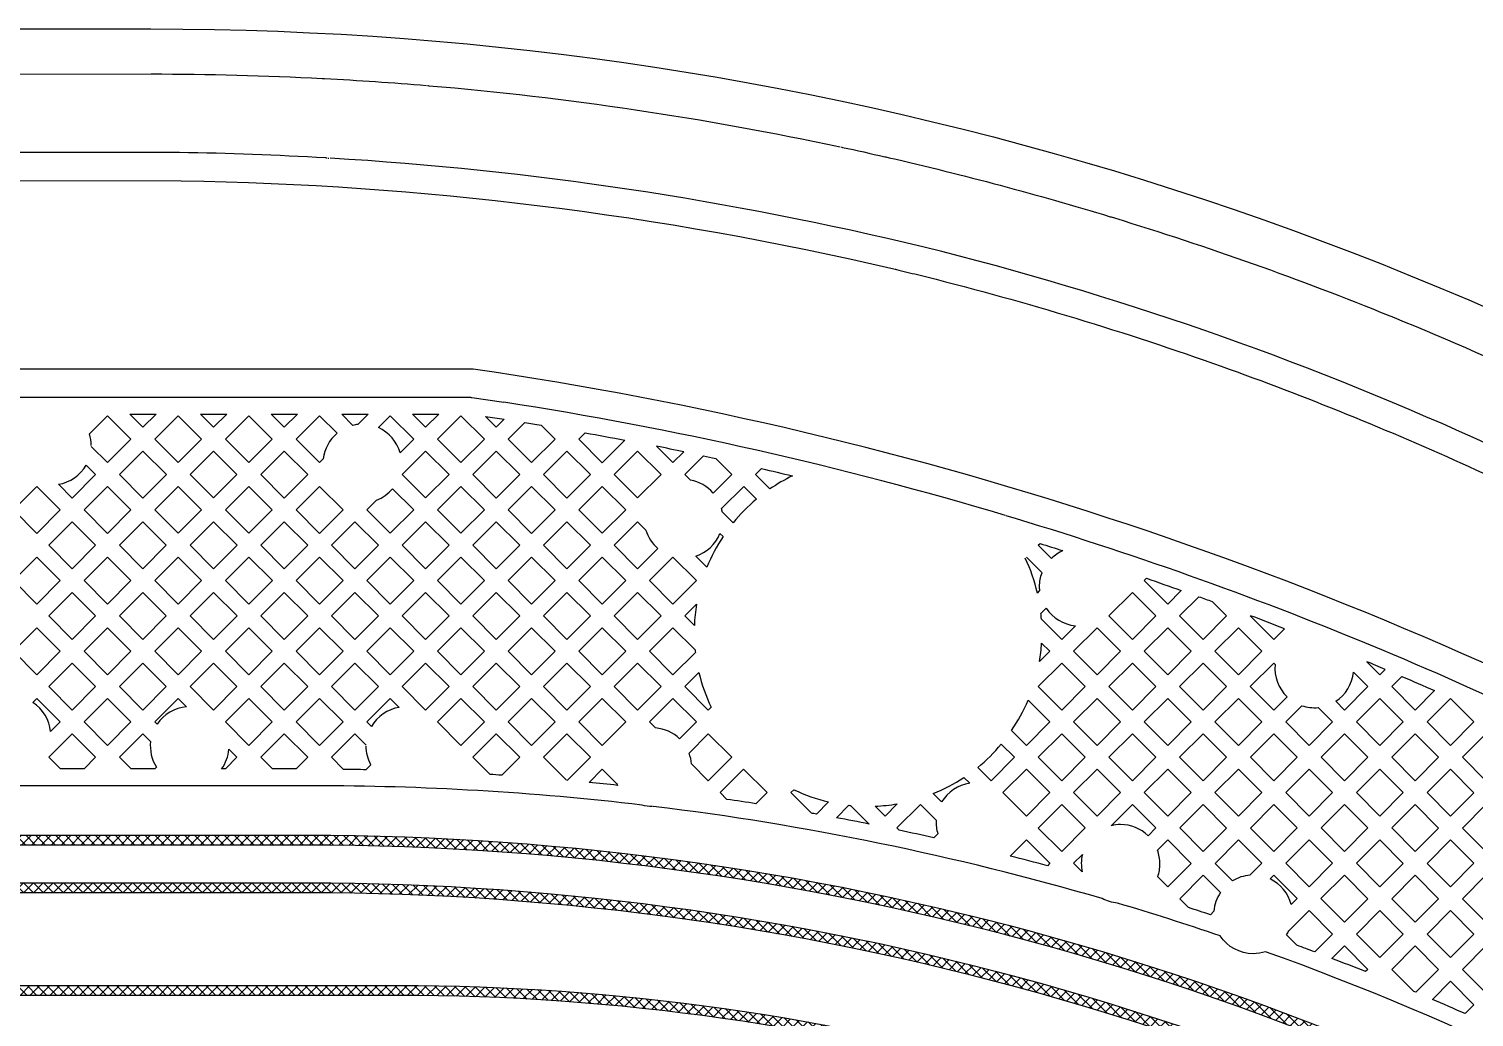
# Model space of a CAD drawing. Header units: millimetres. Extents: x 3193 to 3447, y -44 to 135.
# Drawn here: x 3305.18 to 3311.72, y 64.18 to 68.65 of the extents above; entities that cross this region are included whole.
import ezdxf

# ---------------------------------------------------------------- set-up
doc = ezdxf.new("R2010")
doc.units = ezdxf.units.MM
doc.header["$LTSCALE"] = 23.1
for name, color, linetype in [('gbr-dxf_layer0', 7, 'CONTINUOUS'), ('gbr-outline-dxf_layer1', 2, 'CONTINUOUS'), ('備註', 1, 'CONTINUOUS')]:
    doc.layers.add(name, color=color, linetype=linetype)
pattern_1 = [(135, (7962.365513476028, 498.2654708434671), (0.02245064030267288, 0.02245064030267288), []), (45.00000000000001, (7962.365513476028, 498.2654708434671), (0.02245064030267288, -0.02245064030267288), [])]

msp = doc.modelspace()

# ---------------------------------------------------------------- hatches: boundary and pattern name
at = {"layer": '備註', "linetype": 'Continuous'}
h = msp.add_hatch(dxfattribs=at)
h.set_pattern_fill('ANSI37', color=1, scale=0.01, angle=180, style=0)
h.set_pattern_definition(pattern_1)
edge = h.paths.add_edge_path()
edge.add_ellipse((3359.583052670294, 59.40776795942737), major_axis=(0.01252426819055923, 0), ratio=1, start_angle=62.23431466019579, end_angle=74.47364938760656)
edge.add_line((3359.586405185518, 59.4198351850978), (3359.503880185518, 59.44290018509788))
edge.add_ellipse((3359.500388089265, 59.43062248810396), major_axis=(0.01276466136323169, 0), ratio=1, start_angle=74.12286977857029, end_angle=154.8854511866665)
edge.add_line((3359.488830185518, 59.43604018509781), (3359.466023185518, 59.44356818509779))
edge.add_ellipse((3359.444719451657, 59.17092771075131), major_axis=(0.2734715292828165, 0), ratio=1, start_angle=85.53206876416063, end_angle=124.9321066714137)
edge.add_line((3359.288128185518, 59.39512818509787), (3359.189083185518, 59.32630518509781))
edge.add_ellipse((3358.241988904871, 60.62698218428132), major_axis=(1.608958741745759, 0), ratio=1, start_angle=259.9973253950895, end_angle=306.0604171005775)
edge.add_line((3357.962522185519, 59.04248018509783), (3344.043073185519, 61.49586218509786))
edge.add_ellipse((3341.890511230653, 49.28828552897257), major_axis=(12.39590459727366, 0), ratio=1, start_angle=79.99983239179853, end_angle=89.02223314645957)
edge.add_line((3342.102040185518, 61.68238518509783), (3342.091750185518, 61.68263718509782))
edge.add_ellipse((3341.915730933346, 46.13088683702422), major_axis=(15.55274643482438, 0), ratio=1, start_angle=89.35153732403013, end_angle=106.8624955880837)
edge.add_line((3337.404255185518, 61.01492218509783), (3335.120893185518, 60.32340718509785))
edge.add_ellipse((3336.059395687906, 57.42744181850658), major_axis=(3.044240849782393, 0), ratio=1, start_angle=107.9560793490311, end_angle=112.9058941111479)
edge.add_ellipse((3334.880371910729, 60.21042250927225), major_axis=(0.02200018640532932, 0), ratio=1, start_angle=105.4255050779633, end_angle=113.3415489921781)
edge.add_ellipse((3330.948336555616, 69.81374493107269), major_axis=(10.35512774600846, 0), ratio=1, start_angle=269.9998540920655, end_angle=292.2641321823256)
edge.add_line((3330.948310185518, 59.45861718509788), (3322.923713185518, 59.45861718509788))
edge.add_line((3322.923713185518, 59.45861718509788), (3321.698735185518, 59.60552318509782))
edge.add_ellipse((3323.980640837282, 78.63258310249434), major_axis=(19.16340529508658, 0), ratio=1, start_angle=237.7232717037186, end_angle=263.1612090197558)
edge.add_line((3313.747210185518, 62.43033018509784), (3313.038135185519, 62.87814318509784))
edge.add_ellipse((3306.43877474056, 52.4315776982901), major_axis=(12.35646748681221, 0), ratio=1, start_angle=57.71835891717838, end_angle=89.99995156770952)
edge.add_line((3306.438785185518, 64.78804518509783), (3284.383757185518, 64.78804518509783))
edge.add_ellipse((3284.383646461034, 65.52848798575356), major_axis=(0.7404428089344982, 0), ratio=1, start_angle=262.4938267302385, end_angle=270.0085679077276)
edge.add_ellipse((3284.281208400627, 64.77325936225698), major_axis=(0.02188917907489349, 0), ratio=1, start_angle=74.87409326211606, end_angle=82.18393003354159)
edge.add_ellipse((3284.499677236765, 66.34868020573715), major_axis=(1.568607452013243, 0), ratio=1, start_angle=239.5635427173167, end_angle=262.1038531305894)
edge.add_ellipse((3283.955534866911, 65.41980758161874), major_axis=(0.4920903544579044, 0), ratio=1, start_angle=224.8112738173064, end_angle=239.4010401363109)
edge.add_line((3283.606430185519, 65.07299518509787), (3283.325220185518, 65.35420518509785))
edge.add_ellipse((3283.11884658219, 65.14836618443924), major_axis=(0.2914785726996615, 0), ratio=1, start_angle=44.92569256920794, end_angle=68.28871349969538)
edge.add_ellipse((3283.144123992476, 65.21164874369988), major_axis=(0.2233344415716332, 0), ratio=1, start_angle=68.30772893291217, end_angle=90.00225939866054)
edge.add_line((3283.144115185518, 65.4349831850978), (3283.057038185518, 65.4349831850978))
edge.add_ellipse((3283.04605725367, 65.42852732203848), major_axis=(0.01273809373797429, 0), ratio=1, start_angle=30.45194212593424, end_angle=93.94816493345985)
edge.add_line((3283.045180185518, 65.44123518509782), (3282.978075185518, 65.43662018509782))
edge.add_line((3282.978075185518, 65.43662018509782), (3282.978075185518, 65.43890018509786))
edge.add_line((3282.978075185518, 65.43890018509786), (3282.444675185518, 65.43890018509786))
edge.add_line((3282.444675185518, 65.43890018509786), (3282.444675185518, 65.26110018509782))
edge.add_line((3282.444675185518, 65.26110018509782), (3282.978075185518, 65.26110018509782))
edge.add_line((3282.978075185518, 65.26110018509782), (3282.978075185518, 65.26656718509788))
edge.add_ellipse((3282.975130164098, 65.27894235122064), major_axis=(0.01272076600398494, 0), ratio=1, start_angle=283.3861588286522, end_angle=325.9358450458)
edge.add_line((3282.985668185518, 65.27181718509782), (3283.028035185518, 65.33267518509787))
edge.add_ellipse((3283.017772682542, 65.34031730001921), major_axis=(0.01279534633371312, 0), ratio=1, start_angle=323.3262771394688, end_angle=349.9625931420886)
edge.add_line((3283.030372185518, 65.33808718509785), (3283.047050185518, 65.38998218509785))
edge.add_line((3283.047050185518, 65.38998218509785), (3283.144115185518, 65.38998218509785))
edge.add_ellipse((3283.144127592374, 65.21164148955332), major_axis=(0.1783406959760962, 0), ratio=1, start_angle=68.24926606257229, end_angle=90.00398596916925)
edge.add_ellipse((3283.118841613806, 65.14836409627885), major_axis=(0.2464832540224461, 0), ratio=1, start_angle=44.92480392022333, end_angle=68.24064743318829)
edge.add_line((3283.293360185518, 65.32242518509783), (3283.574505185518, 65.04128018509785))
edge.add_ellipse((3283.955547449392, 65.41981841550405), major_axis=(0.537107436866128, 0), ratio=1, start_angle=224.8111193865649, end_angle=239.4319281955726)
edge.add_ellipse((3284.50012371786, 66.3485549299087), major_axis=(1.613727573838814, 0), ratio=1, start_angle=239.5535593819423, end_angle=262.1161129758722)
edge.add_ellipse((3284.383667940553, 65.52854427622738), major_axis=(0.7854990969039252, 0), ratio=1, start_angle=262.3260020331372, end_angle=270.0069473466934)
edge.add_line((3284.383763185519, 64.74304518509781), (3306.438785185518, 64.74304518509781))
edge.add_ellipse((3306.438771476151, 52.43157931037332), major_axis=(12.31146587473212, 0), ratio=1, start_angle=57.71834354806271, end_angle=89.99993619858863)
edge.add_line((3313.014100185518, 62.84009718509783), (3313.723180185518, 62.39228518509783))
edge.add_ellipse((3323.980646270211, 78.63257891545216), major_axis=(19.20840313318145, 0), ratio=1, start_angle=237.7232498901434, end_angle=263.1611872062008)
edge.add_line((3321.693375185518, 59.56084218509785), (3322.922458185518, 59.41361718509786))
edge.add_line((3322.922458185518, 59.41361718509786), (3330.948310185518, 59.41361718509786))
edge.add_ellipse((3330.948739956913, 69.81378986734349), major_axis=(10.40017269112545, 0), ratio=1, start_angle=269.997632338638, end_angle=292.2775751891053)
edge.add_ellipse((3336.059346220487, 57.4274848949786), major_axis=(2.99918380735767, 0), ratio=1, start_angle=107.9504780254341, end_angle=112.9188479303681)
edge.add_ellipse((3336.160050856787, 57.11500667460287), major_axis=(3.327488292974247, 0), ratio=1, start_angle=105.4516366402203, end_angle=107.9418423971558)
edge.add_line((3335.273525185518, 60.32222518509788), (3337.417310185519, 60.97185718509787))
edge.add_ellipse((3341.915301982526, 46.130857066123), major_axis=(15.50765020038047, 0), ratio=1, start_angle=89.34702091478596, end_angle=106.8609411970305)
edge.add_ellipse((3342.094237078856, 61.65892392385088), major_axis=(0.02153679939091865, 0), ratio=1, start_angle=264.1265545595571, end_angle=270.1359625785639)
edge.add_line((3342.094288185518, 61.63738718509786), (3342.101417185518, 61.63738718509786))
edge.add_ellipse((3341.89053059501, 49.28827023226627), major_axis=(12.35091748287424, 0), ratio=1, start_angle=79.99993745754108, end_angle=89.02165172779574)
edge.add_line((3344.035258185518, 61.45154718509782), (3357.954718185518, 58.99816018509786))
edge.add_ellipse((3358.241902210016, 60.62695130088572), major_axis=(1.653915101447564, 0), ratio=1, start_angle=260.0005388709043, end_angle=305.9201403605867)
edge.add_ellipse((3359.202191484048, 59.30718751860583), major_axis=(0.02203135084924462, 0), ratio=1, start_angle=296.9698749448992, end_angle=305.5256584150097)
edge.add_ellipse((3360.248869072107, 57.80994598838232), major_axis=(1.804788343711396, 0), ratio=1, start_angle=123.9697940119922, end_angle=124.9493166973945)
edge.add_line((3359.240433185518, 59.30671518509781), (3359.313893185518, 59.3582321850978))
edge.add_ellipse((3359.444718611315, 59.1709257291143), major_axis=(0.2284710057927174, 0), ratio=1, start_angle=86.4656404781321, end_angle=124.9326270091944)
edge.add_line((3359.458803185518, 59.39896218509786), (3359.505828185518, 59.38221718509784))
edge.add_line((3359.505828185518, 59.38221718509784), (3359.554985185518, 59.25811518509785))
edge.add_ellipse((3359.56680892642, 59.26279614528904), major_axis=(0.01271661264712969, 0), ratio=1, start_angle=201.5983662150841, end_angle=235.1110773603341)
edge.add_line((3359.559535185518, 59.25236518509782), (3359.558598185518, 59.24704518509783))
edge.add_line((3359.558598185518, 59.24704518509783), (3360.083923185518, 59.1544351850978))
edge.add_line((3360.083923185518, 59.1544351850978), (3360.114793185518, 59.32953518509784))
h.paths.add_polyline_path([(3282.444675185518, 65.78865718509782), (3282.444675185518, 65.61085718509783), (3282.978075185518, 65.61085718509783), (3282.978075185518, 65.61424018509781, 0.1050129999794623), (3282.983333185518, 65.61383018509783), (3283.003078185518, 65.61623518509784), (3283.034462185518, 65.61020018509784), (3283.118967185518, 65.61020018509784, -0.1989610000014064), (3283.445777185518, 65.47480718509782), (3283.727145185518, 65.19344018509783, 0.06388799998524355), (3283.791668185518, 65.14314818509787, 0.09864499997632305), (3284.307758185518, 64.96372518509783, 0.03410700000139696), (3284.385260185518, 64.95843718509782), (3306.439038185518, 64.95843718509782, -0.1417890000000341), (3313.129160185518, 63.02221718509783), (3313.838240185519, 62.57440318509744, 0.1114510000000331), (3321.719030185518, 59.77471018509779), (3322.935412185519, 59.62901018509781), (3330.948515185518, 59.62901018509781, 0.09745599999944704), (3334.807395185519, 60.38846018509783, -0.02167899999797715), (3335.06855018552, 60.48560218509847, -0.01074099999885962), (3335.214298185519, 60.52944818509816), (3337.354822185518, 61.17810718509783, -0.07673299999955843), (3342.104827185518, 61.85278218509781, -0.03938799998511715), (3344.072600185518, 61.66389218509785), (3357.992050185677, 59.21050518506969, 0.1987819999320423), (3359.066115185518, 59.44831518509785), (3359.190450185518, 59.53502018509796, -0.1753869999997423), (3359.48233818552, 59.61351518509788), (3359.580035185518, 59.61279718509782), (3359.619535185519, 59.59302218509784), (3359.619305185518, 59.59172318509788), (3360.144630185519, 59.49911218509784), (3360.175500185518, 59.67421218509783), (3359.650175185518, 59.76682318509786), (3359.648985185519, 59.7600771850979, 0.1927999994876279), (3359.639693185518, 59.75826518509781), (3359.505455185518, 59.67172818509785, 0.3110639999497912), (3359.499885185518, 59.65838818509782), (3359.483353185518, 59.65851018509785, 0.1739159998567557), (3359.164680185518, 59.57191018509782), (3359.040325185518, 59.48518718509776, -0.1987800000002189), (3357.999865185519, 59.25482018509787), (3344.080410185464, 61.70820718510744, 0.03934299999894748), (3342.107818185518, 61.89774018509787, 0.04296799985334238), (3342.104025185518, 61.89803318509782), (3342.094070185518, 61.89803318509782, 0.07655300000000492), (3337.341773185518, 61.2211731850979), (3335.054610185518, 60.52838718509777, 0.02166899999900385), (3334.789925185518, 60.42993218509788, -0.09744499999990434), (3330.948515185518, 59.67401018509783), (3322.936667185518, 59.67401018509783), (3321.724390185518, 59.81939018509787, -0.1114509999999863), (3313.862270185518, 62.61244718509785), (3313.153195185518, 63.06026318509784, 0.1417890000000125), (3306.439038185518, 65.00343718509784), (3284.385260185518, 65.00343718509784, -0.03423199998499024), (3284.313615185518, 65.00834318509784, -0.09860700000024084), (3283.814355185504, 65.18201018510639, -0.06364499998820487), (3283.75910018551, 65.22512518510594), (3283.477602185518, 65.50662318509804, 0.1989569999985511), (3283.118967185518, 65.65520018509785), (3283.043220185518, 65.65520018509785), (3283.034970185518, 65.70557318509789, 0.1182239999783184), (3283.032735185519, 65.71106018509785), (3282.982265185518, 65.78152018509782, 0.111968999943164), (3282.978075185518, 65.78525018509795), (3282.978075185518, 65.78865718509782)])
h = msp.add_hatch(dxfattribs=at)
h.set_pattern_fill('ANSI37', color=2, scale=0.01, angle=180, style=0)
h.set_pattern_definition(pattern_1)
h.paths.add_polyline_path([(3282.444675185518, 64.73887518509788), (3282.444675185518, 64.56107518509783), (3282.978075185518, 64.56107518509783), (3282.978075185519, 64.5665251850976, 0.1556539944862043), (3282.98577018525, 64.56562218504526, 5.358062216131998e-09), (3282.985770185518, 64.56562218509784), (3283.037875185518, 64.57584518509778, 0.007026999997943226), (3283.148108185518, 64.56482018509782, 0.01100100000090199), (3283.22471718552, 64.55993218509776, -0.1874359999291849), (3283.498787185518, 64.43907018509783), (3283.534550185518, 64.40308218509769, 0.1168210000013827), (3283.663235185518, 64.32743718509779, 0.06442799999997235), (3283.935908185521, 64.2787331850978), (3306.852295185518, 64.2787331850978, -0.1416299999983258), (3312.434285185518, 62.66505018509783), (3313.083555185518, 62.25490518509783, 0.1118520000000093), (3322.142485185518, 59.04521718509785), (3322.894683185518, 58.95616318509782), (3330.948413185518, 58.95616318509782, 0.0974549999997328), (3335.062197185518, 59.76567018509782, -0.02215600000107393), (3335.275465185518, 59.84523718509782, -0.01141699999937384), (3335.401063185518, 59.88271018509785), (3336.798568185524, 60.30663218509984, -0.07623099999992113), (3342.223555185518, 61.08395218509783, 0.03836399999984021), (3342.226928185554, 61.08366818509752, -0.003125999999580442), (3342.427053185518, 61.08062518509782, 0.03793700003203696), (3342.430388185518, 61.08080018509783, -0.03797099999059252), (3344.875743185518, 60.8386451850978), (3358.368670185549, 58.46020018509212, 0.03680499997375784), (3358.425552185518, 58.45427018509783), (3358.594648185518, 58.45095718509783, 0.03708899996836885), (3358.673775185518, 58.45546718509787), (3358.783968185518, 58.46994018509788, 0.1256549999862143), (3358.868778185518, 58.50378718509786), (3358.902930185518, 58.52783718509791, -0.2011339999985243), (3359.214157185519, 58.59575018509777), (3359.356297185518, 58.59026318509781), (3359.437410185518, 58.56040218509783), (3359.436932185518, 58.55768718509786), (3359.962258185518, 58.46507818509782), (3359.993128185518, 58.64017818509787), (3359.467803185518, 58.73278718509779), (3359.460530185518, 58.69153018509782), (3359.370813185518, 58.63473518509785), (3359.217295185518, 58.64066018509779, 0.1982639999762202), (3358.877098185518, 58.56468318509782), (3358.838807185517, 58.53762718509752, -0.1177920000004476), (3358.778178185518, 58.51456518509782), (3358.667895185517, 58.50008218509772, -0.03912000000069395), (3358.591443185501, 58.49601818509815), (3358.426890185518, 58.49925018509784, -0.03679399999974232), (3358.376610185514, 58.50449518509846), (3344.883563185517, 60.88296018509796, 0.03802299999946724), (3342.428043185518, 61.12586718509785, 0.03853400000244979), (3342.424650185518, 61.12568718509785, 0.003021999999913774), (3342.230695185518, 61.12863718509779, 0.03798299963075048), (3342.227355185518, 61.12892018509787, 0.07627799999998625), (3336.785508185307, 60.34969718503392), (3335.261435185518, 59.88799518509781, 0.02212700000131415), (3335.044718185517, 59.80713718509749, -0.0974440000000714), (3330.948413185518, 59.00116218509778), (3322.896005185518, 59.00116218509778), (3322.147770185516, 59.08990718509797, -0.1118519999999701), (3313.107585185518, 62.29295318509783), (3312.458295185517, 62.70311018509854, 0.1416299999999973), (3306.852295185518, 64.32373218509782), (3283.936460185518, 64.32373218509782, -0.06554899999937698), (3283.670797185518, 64.37216518509787, -0.1185229999782722), (3283.560150185518, 64.44109518509784), (3283.530625185518, 64.47087218509786, 0.1875529999752223), (3283.226527185519, 64.60489518509782, -0.01099100000081328), (3283.151958185518, 64.60965518509785, -0.005056999999239366), (3283.073730185518, 64.61716818509787), (3282.990190185518, 64.71964718509783, 0.136113000119775), (3282.984653185518, 64.72358518509783), (3282.978075185518, 64.72597718509782), (3282.978075185518, 64.73887518509788)])
h.paths.add_polyline_path([(3282.444675185518, 64.38886318509783), (3282.444675185518, 64.21106318509784), (3282.978075185518, 64.21106318509784), (3282.978075185518, 64.21794218509787, 0.1686889962651441), (3282.985110185404, 64.22244318495218, 3.640425072504172e-09), (3282.985110185518, 64.22244318509782), (3283.047898185519, 64.30219818509796, 0.1311380000656766), (3283.050515185518, 64.30821718509789), (3283.055335185518, 64.33848718509786), (3283.090555185518, 64.3447721850978), (3283.206150185518, 64.3447721850978, -0.199050999980705), (3283.346195185518, 64.28661018509781), (3283.381017185518, 64.25153518509775, 0.1190059999954191), (3283.598483185518, 64.12194818509785, 0.06544500000057435), (3283.930828185518, 64.06334018509786), (3306.852043185518, 64.06334018509786, -0.1416319999999742), (3312.319222185518, 62.48293218509788), (3312.968493185524, 62.07278718509356, 0.1118519999998962), (3322.117085186253, 58.83109518501108), (3322.882160185518, 58.74077018509782), (3330.948515185518, 58.74077018509782, 0.09752000000001931), (3335.14655218552, 59.56741818509882, -0.02215799999899078), (3335.341938185518, 59.64032018509785, -0.01194599999768344), (3335.463545185518, 59.67645818509779), (3336.861305185598, 60.10038518512211, -0.07627799999881954), (3342.224870185518, 60.86827518509786, -0.0411149999999478), (3344.838408185518, 60.62630218509788), (3358.331398185518, 58.24784518509786, 0.03711999999804767), (3358.420568185521, 58.23887518509783), (3358.603877185518, 58.23543818509781, 0.03270199999027205), (3358.701710185518, 58.24185318509787), (3358.812185185519, 58.25607518509788, 0.1237700000000247), (3358.99355818553, 58.32802818510631), (3359.026865185519, 58.35162818509822, -0.1985089998265499), (3359.173405185518, 58.38399018509786), (3359.307740185518, 58.36022518509789), (3359.322648185518, 58.3546331850978), (3359.372180185518, 58.22900718509784, 0.1752640000873123), (3359.377900185518, 58.22250318509749), (3359.376228185518, 58.21301018509781), (3359.901553185518, 58.12040018509789), (3359.932423185518, 58.29550018509782), (3359.407098185518, 58.38811018509786), (3359.406673185518, 58.38570018509786, 0.07141800002966765), (3359.403067185518, 58.38577518509784, 0.08862999999903), (3359.394128185518, 58.38570018509786), (3359.368470185518, 58.38550718509784), (3359.317352185518, 58.40422318509788), (3359.181220185518, 58.42830518509784, 0.1985039999998128), (3359.001115185518, 58.38853218509776), (3358.960768185518, 58.35968318509778, -0.1179299999987463), (3358.806345185518, 58.30069518509784), (3358.695840185518, 58.28646718509789, -0.03713899999978407), (3358.591358185504, 58.28055718509809), (3358.421743185517, 58.28386018509782, -0.03712299999987656), (3358.339208185518, 58.29216018509784), (3344.846223185518, 60.67061818509787, 0.0439279999999864), (3342.045237185476, 60.91419018509784, 0.07374899999939878), (3336.848245185518, 60.14345018509785), (3335.327915185518, 59.68307818509784, 0.02213600000102013), (3335.128993185518, 59.60884718509784, -0.09750800000002503), (3330.948515185518, 58.78577018509783), (3322.883315185518, 58.78577018509783), (3322.122370185518, 58.87578518509783, -0.1118520000000151), (3312.992523185518, 62.11083218509783), (3312.992523184435, 62.11083218578149), (3312.343232185518, 62.52099218509797, 0.1416319999999975), (3306.852043185518, 64.10834018509787), (3283.931332185516, 64.10834018509799, -0.0656509999686325), (3283.609610185518, 64.16556718509788, -0.1217319999827413), (3283.407242185518, 64.2892031850978), (3283.378050185518, 64.31839518509783, 0.1990399999114685), (3283.206180185518, 64.38977318509787), (3283.084540185519, 64.38941018509782), (3283.062348185518, 64.38545018509792, 0.4180150000109484), (3283.048102185518, 64.39668518509781), (3282.978075185518, 64.38793018509786), (3282.978075185518, 64.38886318509783)])

# ---------------------------------------------------------------- linework, layer by layer
at = {"layer": 'gbr-dxf_layer0'}
for p, q in [((3305.640240185518, 66.90752718509778), (3305.759047185518, 66.90752718509778)), ((3305.959772185518, 66.90752718509778), (3306.078835185518, 66.90752718509778)), ((3306.279557185518, 66.90752718509778), (3306.398365185519, 66.90752718509778)), ((3306.599345185518, 66.90752718509778), (3306.718152185518, 66.90752718509778)), ((3306.918875185518, 66.90752718509778), (3307.037938185518, 66.90752718509778)), ((3307.249200185518, 66.89698918509778), (3307.334190185518, 66.88424718509783)), ((3308.250657185518, 66.2151571850978), (3308.200400185518, 66.2654071850978)), ((3308.151158185518, 65.9950321850978), (3308.203615185518, 66.0474891850978)), ((3308.193903185518, 65.95228718509777), (3308.151158185518, 65.9950321850978)), ((3308.151158185518, 65.67524418509784), (3308.214510185519, 65.73859718509779)), ((3307.511712185518, 65.35558718509778), (3307.615762185518, 65.25153518509781)), ((3309.909472185519, 64.87603518509782), (3309.949380185518, 64.91594218509785)), ((3309.947898185518, 64.83760718509781), (3309.909472185519, 64.87603518509782))]:
    msp.add_line(p, q, dxfattribs=at)
at = {"layer": 'gbr-dxf_layer0', "linetype": 'Continuous'}
for points in [[(3292.818357185518, 68.4459941850978), (3305.737312185519, 68.44626018509781, -0.012993), (3306.510922185518, 68.42613218509781, -0.013553), (3306.520357185518, 68.4256401850978, -0.007790000000000001), (3306.983080185518, 68.39403718509779)], [(3306.986687185518, 68.39403718509779, -0.065454), (3306.993240185519, 68.39317218509781, -0.031589), (3308.853080185519, 68.11664218509783)], [(3280.284913185518, 65.41548018509782), (3280.284913185518, 67.6280221850978, -0.202305), (3280.288645185518, 67.63719218509785), (3280.889507185518, 68.23729218509784, -0.202179), (3280.898677185519, 68.24102718509779), (3283.374212185518, 68.24102718509779, -0.202328), (3283.383382185518, 68.23729218509784), (3283.656762185518, 67.96365918509782), (3305.872872185518, 67.96289718509782, -0.053761), (3309.095827185519, 67.56416718509782)], [(3308.858032185518, 68.11598218509779, -0.063372), (3308.864205185518, 68.11425518509783, -0.003302), (3309.055573185518, 68.07184518509781, -0.027883), (3309.074797185519, 68.0674371850978, -0.017383), (3310.075157185519, 67.8005091850978, -0.027458), (3310.093730185518, 67.79484218509783, -0.022197), (3311.339400185519, 67.35251718509785, -0.029835), (3311.358957185518, 67.34456218509781, -0.053715), (3314.168310185519, 65.83043918509777, 0.015508), (3315.042225185519, 65.26301718509781, -0.030175), (3315.060495185518, 65.25196018509781, 0.01513), (3315.946005185519, 64.75274718509782)], [(3306.533297185518, 68.06566518509784, -0.066718), (3306.526592185518, 68.0663771850978, 0.010845), (3305.864820185519, 68.09066018509778), (3305.272280185519, 68.0906721850978, -0.014006), (3305.262510185518, 68.0904041850978, -0.014012), (3305.252733185519, 68.0906741850978), (3304.002810185518, 68.09070218509778, -0.014727), (3303.992510185518, 68.0904041850978, -0.01474), (3303.982203185518, 68.09070418509778), (3302.733312185518, 68.09073218509782, -0.015436), (3302.722510185518, 68.0904041850978, -0.015443), (3302.711700185518, 68.09073518509781), (3301.463792185518, 68.0907621850978, -0.016102)], [(3324.423255185518, 62.47420918509785), (3323.875885185518, 62.47420918509785, -0.154892), (3314.028227185519, 65.49190918509784, 0.091197), (3309.233038185518, 67.66267018509781, 0.044548), (3306.546912185519, 68.06515718509782)], [(3309.099865185518, 67.5636341850978, -0.079641), (3309.107588185519, 67.56140018509781, -0.001637), (3309.202558185519, 67.53871718509784, -0.024256), (3310.541825185518, 67.13665918509783, -0.02103), (3311.666790185519, 66.68433718509779, -0.018687), (3312.631557185518, 66.2045041850978, -0.026283), (3313.921878185519, 65.41037418509781, 0.139031), (3322.771415185519, 62.37098418509784)], [(3315.503917185518, 63.6404521850978, -0.017997), (3314.445142185518, 64.25601918509786), (3312.949337185518, 65.19447418509783, 0.088703), (3307.193977185519, 67.11110718509782), (3283.396615185518, 67.11148918509782, -0.202133), (3283.387497185518, 67.1153241850978), (3282.990012185518, 67.51281018509782), (3280.991285185518, 67.51281018509782), (3280.818565185518, 67.3400891850978), (3280.818565185518, 66.7972891850978, 0.284412), (3280.824915185519, 66.47555018509782)], [(3287.843760185518, 66.9837271850978), (3290.677830185518, 66.9837271850978), (3299.237122185518, 66.9837271850978), (3300.349895185518, 66.9837271850978), (3307.181080185518, 66.9837271850978, -0.03834700000000001), (3307.186835185518, 66.98331218509777), (3307.331870185518, 66.96172218509783)], [(3306.718152185518, 66.90752718509778), (3306.671495185518, 66.86086918509785, 0.031016), (3306.649880185519, 66.85699218509781), (3306.599345185518, 66.90752718509778)], [(3307.671615185519, 66.79412718509776), (3307.700522185519, 66.82303418509782, -0.002687), (3307.879623185519, 66.7901071850978)], [(3308.470945185519, 66.6343521850978), (3308.497725185519, 66.66113218509783, -0.002132), (3308.638022185519, 66.62850718509783)], [(3308.638022185519, 66.62850718509783, 0.03759), (3308.535877185518, 66.5694171850978), (3308.470945185519, 66.6343521850978)], [(3309.602308185518, 66.44942718509778), (3309.650187185519, 66.4349871850978, -0.051345), (3312.883190185518, 65.0850201850978)], [(3308.200400185518, 66.2654071850978, 0.221156), (3308.309833185519, 66.36791218509781), (3308.323730185518, 66.35401718509782, 0.050028), (3308.250657185518, 66.2151571850978)], [(3309.749707185519, 66.31469218509785), (3309.757485185518, 66.32247018509783, -0.001607), (3309.860420185519, 66.29017018509781)], [(3309.860420185519, 66.29017018509781, 0.087949), (3309.809142185518, 66.2552541850978), (3309.749707185519, 66.31469218509785)], [(3309.745597185519, 66.09855718509785), (3309.756485185518, 66.10944518509781, -0.026281), (3309.755515185519, 66.1280001850978, -0.089283), (3309.766665185519, 66.18997218509783), (3309.695828185518, 66.2608121850978)], [(3310.229138185518, 66.15480418509777), (3310.239365185518, 66.16503218509781, -0.002459), (3310.396567185519, 66.11020718509782)], [(3309.761338185518, 66.0065371850978), (3309.784898185518, 66.03009718509783, 0.228497), (3309.917480185518, 65.95090718509779)], [(3309.917480185518, 65.95090718509779), (3309.855592185518, 65.88901918509784), (3309.763748185518, 65.98086518509781, 0.008296), (3309.761338185518, 66.0065371850978)], [(3308.214510185519, 65.73859718509779, 0.05300700000000001), (3308.269777185518, 65.58183918509782), (3308.257170185519, 65.56923218509782), (3308.151158185518, 65.67524418509784)], [(3311.348140185518, 65.67512918509779), (3311.394130185518, 65.7211191850978, -0.00238), (3311.541982185518, 65.6572001850978)], [(3305.897247185519, 65.5834021850978, 0.229185), (3305.763470185518, 65.50540718509781), (3305.753525185518, 65.51535518509782)], [(3306.552735185519, 65.35546018509781), (3306.605930185518, 65.3022641850978, -0.002048), (3306.709772185518, 65.30072718509781), (3306.730995185518, 65.32195018509778, -0.123968), (3306.709802185518, 65.40613218509783)], [(3307.717860185518, 65.2419471850978), (3307.777617185518, 65.30170718509784), (3307.842327185518, 65.23699718509779, 0.013256), (3307.846395185518, 65.2287071850978)], [(3309.274672185518, 65.19126918509785, 0.049999), (3309.413455185518, 65.26428918509778), (3309.439772185518, 65.23797218509783)], [(3309.439772185518, 65.23797218509783, 0.225796), (3309.312490185518, 65.15346018509781), (3309.274672185518, 65.19126918509785)], [(3308.003932185518, 65.1333371850978, -0.065969), (3307.957660185518, 65.1394641850978, 0.029288), (3306.467995185519, 65.22681018509782), (3288.043172185518, 65.22681018509782)], [(3308.630710185518, 65.19569518509782), (3308.644062185518, 65.20904718509782, 0.053117), (3308.801375185519, 65.15433218509783)], [(3308.801375185519, 65.15433218509783), (3308.746085185518, 65.09904218509782, 0.00056), (3308.723262185518, 65.10314018509781), (3308.630710185518, 65.19569518509782)], [(3313.277195185518, 63.25606918509784, 0.054714), (3310.777255185519, 64.4764101850978, -0.080364), (3310.721225185519, 64.46735018509777, -0.253537), (3310.572270185518, 64.54806518509783, 0.009576000000000001), (3310.107297185518, 64.69630718509781, -0.102225), (3310.038307185519, 64.71664418509785, 0.040703), (3308.008383185518, 65.13339218509783)], [(3308.837080185519, 65.0822771850978), (3308.893410185518, 65.1386071850978, 0.002637), (3308.900577185518, 65.13785018509778), (3308.984820185518, 65.05360718509782)], [(3284.386505185518, 65.00343718509778), (3306.439038185518, 65.00343718509778, -0.141789), (3313.153195185519, 63.06026218509778)], [(3313.129160185518, 63.02221718509783, 0.141789), (3306.439038185518, 64.95843718509782), (3284.386505185518, 64.95843718509782)], [(3284.386757185518, 64.78804518509783), (3306.438785185518, 64.78804518509783, -0.141794), (3313.038135185519, 62.87814218509784)], [(3313.014100185518, 62.84009718509783, 0.141794), (3306.438785185518, 64.74304518509781), (3284.386757185518, 64.74304518509781)], [(3283.674762185518, 64.37109218509785), (3283.676995185519, 64.3702791850978, 0.063979), (3283.936460185519, 64.32373218509782), (3306.852295185518, 64.32373218509782, -0.14163), (3312.458295185518, 62.7031091850978)], [(3312.434285185519, 62.66505018509777, 0.14163), (3306.852295185518, 64.27873218509781), (3283.935907185519, 64.27873218509781)]]:
    msp.add_lwpolyline(points, format="xyb", dxfattribs=at)
for points in [[(3305.466177185518, 66.7618041850978), (3305.539750185518, 66.6882291850978), (3305.645765185519, 66.79424518509781), (3305.539752185518, 66.90025718509783), (3305.458110185518, 66.81861518509784)], [(3305.759047185518, 66.90752718509778), (3305.699645185518, 66.8481241850978), (3305.640240185518, 66.90752718509778)], [(3306.078835185518, 66.90752718509778), (3306.019303185519, 66.84799718509778), (3305.959772185518, 66.90752718509778)], [(3306.398365185519, 66.90752718509778), (3306.338963185518, 66.84812218509781), (3306.279557185518, 66.90752718509778)], [(3307.037938185518, 66.90752718509778), (3306.978407185518, 66.84799718509778), (3306.918875185518, 66.90752718509778)], [(3307.334190185518, 66.88424718509783), (3307.298067185518, 66.8481241850978), (3307.249200185518, 66.89698918509778)], [(3307.879623185519, 66.7901071850978), (3307.777635185518, 66.68812018509779), (3307.671615185519, 66.79412718509776)], [(3308.146417185518, 66.73737018509782), (3308.097277185519, 66.6882291850978), (3308.023240185518, 66.76226718509783)], [(3310.396567185519, 66.11020718509782), (3310.335155185518, 66.0487941850978), (3310.229138185518, 66.15480418509777)], [(3310.708685185518, 65.9950301850978), (3310.814697185519, 65.88901918509784), (3310.862965185518, 65.93728718509779)], [(3309.764625185519, 65.87222418509783), (3309.801712185518, 65.83513918509779), (3309.754962185519, 65.78839018509781)], [(3311.318450185518, 65.75320018509781), (3311.294258185518, 65.72900718509784), (3311.235315185518, 65.78794418509786)], [(3311.174817185519, 65.74067718509777), (3311.240375185518, 65.6751241850978), (3311.134482185518, 65.56923218509782), (3311.094967185519, 65.60874718509781)], [(3311.541982185518, 65.6572001850978), (3311.454030185519, 65.56924718509784), (3311.348140185518, 65.67512918509779)], [(3305.201805185518, 65.60320518509782), (3305.219968185518, 65.62136718509784), (3305.325980185518, 65.51535518509782), (3305.282203185518, 65.47157718509779)], [(3305.753525185518, 65.51535518509782), (3305.859410185519, 65.62124018509782), (3305.897247185519, 65.5834021850978)], [(3309.703770185518, 65.6134101850978), (3309.801775185518, 65.51541418509778), (3309.695828185518, 65.40946718509782), (3309.628882185519, 65.4764121850978)], [(3306.709853185518, 65.41036718509783), (3306.658747185518, 65.46147218509783), (3306.552735185519, 65.35546018509781)], [(3307.619362185518, 65.25120918509784), (3307.723737185518, 65.35558718509778), (3307.617725185518, 65.4615991850978), (3307.511712185518, 65.35558718509778)], [(3306.088242185519, 65.39240718509781), (3306.125190185518, 65.3554621850978), (3306.072737185518, 65.30300918509779), (3306.055813185519, 65.30300918509779)], [(3309.111570185519, 65.14499718509781), (3309.056380185518, 65.08980718509783), (3309.011670185518, 65.13451718509783)]]:
    msp.add_lwpolyline(points, dxfattribs=at)
for points in [[(3305.753525185518, 66.79424518509781), (3305.859410185519, 66.90013018509781), (3305.965422185519, 66.79411718509785), (3305.859537185518, 66.6882291850978)], [(3306.073182185518, 66.79411718509785), (3306.179195185518, 66.90013018509781), (3306.285082185518, 66.79424218509781), (3306.179070185518, 66.6882291850978)], [(3307.032288185518, 66.79411718509785), (3307.138300185518, 66.90013018509781), (3307.244188185518, 66.79424518509781), (3307.138172185519, 66.6882291850978)], [(3305.593630185518, 66.6343491850978), (3305.699645185518, 66.74036518509782), (3305.805658185519, 66.6343491850978), (3305.699645185518, 66.52833718509778)], [(3305.913417185518, 66.6343491850978), (3306.019303185519, 66.7402371850978), (3306.125190185518, 66.6343491850978), (3306.019303185519, 66.5284641850978)], [(3306.232950185518, 66.6343491850978), (3306.338963185518, 66.74036218509782), (3306.444975185518, 66.6343491850978), (3306.338963185518, 66.52833718509778)], [(3306.872522185518, 66.6343521850978), (3306.978407185518, 66.7402371850978), (3307.084292185518, 66.6343491850978), (3306.978407185518, 66.5284641850978)], [(3307.192052185518, 66.6343491850978), (3307.298067185518, 66.74036518509782), (3307.404080185518, 66.6343521850978), (3307.298065185519, 66.52833718509778)], [(3307.511840185519, 66.6343521850978), (3307.617732185518, 66.74024418509784), (3307.723752185518, 66.6342371850978), (3307.617852185518, 66.52833718509778)], [(3307.831517185518, 66.63424218509785), (3307.937513185519, 66.7402371850978), (3308.043397185518, 66.6343491850978), (3307.937410185518, 66.52836218509778)], [(3305.113952185518, 66.47445718509779), (3305.219965185518, 66.58047018509781), (3305.325978185519, 66.47445718509779), (3305.219965185518, 66.36844418509783)], [(3305.433737185518, 66.47445718509779), (3305.539750185518, 66.58047018509781), (3305.645765185519, 66.47445718509779), (3305.539750185518, 66.36844418509783)], [(3305.753525185518, 66.47445718509779), (3305.859537185518, 66.58047018509781), (3305.965422185519, 66.47458518509781), (3305.859410185519, 66.36857218509779)], [(3306.073182185518, 66.47458518509781), (3306.179070185518, 66.58047018509781), (3306.285082185518, 66.47445718509779), (3306.179197185518, 66.36857218509779)], [(3306.392843185518, 66.47445718509779), (3306.498855185519, 66.58047018509781), (3306.604867185518, 66.47445718509779), (3306.498855185519, 66.36844418509783)], [(3307.032288185518, 66.47458518509781), (3307.138172185519, 66.58047018509781), (3307.244185185518, 66.47445718509779), (3307.138300185518, 66.36857218509779)], [(3307.351945185518, 66.47445718509779), (3307.457960185518, 66.5804721850978), (3307.563972185518, 66.47445718509779), (3307.457960185518, 66.36844418509783)], [(3307.671732185519, 66.47445718509779), (3307.777635185518, 66.5803591850978), (3307.883527185518, 66.47448218509784), (3307.777617185518, 66.36857218509779)], [(3305.273845185518, 66.31456518509783), (3305.379857185518, 66.4205771850978), (3305.485870185518, 66.31456518509783), (3305.379857185518, 66.20855218509782)], [(3305.593630185518, 66.31456518509783), (3305.699645185518, 66.4205771850978), (3305.805530185518, 66.31469218509785), (3305.699518185518, 66.20867718509778)], [(3305.913290185518, 66.31469218509785), (3306.019303185519, 66.42070518509782), (3306.125318185518, 66.31469218509785), (3306.019303185519, 66.20867718509778)], [(3306.233078185519, 66.31469218509785), (3306.338963185518, 66.4205771850978), (3306.444975185518, 66.31456518509783), (3306.339090185518, 66.20867918509778)], [(3306.552735185519, 66.31456518509783), (3306.658747185518, 66.4205771850978), (3306.764632185518, 66.31469218509785), (3306.658622185519, 66.20867918509778)], [(3306.872395185518, 66.31469218509785), (3306.978407185518, 66.42070518509782), (3307.084420185519, 66.31469218509785), (3306.978405185518, 66.20867918509778)], [(3307.192180185518, 66.31469218509785), (3307.298065185519, 66.4205771850978), (3307.404080185518, 66.31456518509783), (3307.298192185518, 66.20867718509778)], [(3307.511840185519, 66.31456518509783), (3307.617852185518, 66.4205771850978), (3307.723737185518, 66.31469218509785), (3307.617725185518, 66.20867918509778)], [(3305.114080185518, 66.15479918509779), (3305.219965185518, 66.26068518509778), (3305.325978185519, 66.15467218509782), (3305.220092185518, 66.04878718509782)], [(3305.433737185518, 66.15467218509782), (3305.539750185518, 66.26068518509778), (3305.645637185518, 66.15479718509779), (3305.539625185518, 66.04878418509783)], [(3305.753397185518, 66.15479718509779), (3305.859410185519, 66.2608121850978), (3305.965422185519, 66.15479718509779), (3305.859410185519, 66.04878418509783)], [(3306.073182185518, 66.15479718509779), (3306.179197185518, 66.2608121850978), (3306.285210185518, 66.15479918509779), (3306.179195185518, 66.04878418509783)], [(3306.392970185519, 66.15479918509779), (3306.498855185519, 66.26068518509778), (3306.604742185518, 66.15479918509779), (3306.498855185519, 66.04891218509779)], [(3306.712502185518, 66.15479918509779), (3306.818515185519, 66.2608121850978), (3306.924525185518, 66.15479918509779), (3306.818515185519, 66.04878718509782)], [(3307.032285185519, 66.15479918509779), (3307.138300185518, 66.2608121850978), (3307.244315185518, 66.15479918509779), (3307.138300185518, 66.04878418509783)], [(3307.352072185518, 66.15479718509779), (3307.457960185518, 66.26068518509778), (3307.563845185518, 66.15479918509779), (3307.457957185518, 66.04891218509779)], [(3307.671605185518, 66.15479918509779), (3307.777617185518, 66.2608121850978), (3307.883632185519, 66.15479918509779), (3307.777617185518, 66.04878418509783)], [(3307.991392185518, 66.15479918509779), (3308.097315185519, 66.2607221850978), (3308.203207185518, 66.15484218509785), (3308.097277185519, 66.04891218509779)], [(3305.273972185519, 65.99490718509783), (3305.379857185518, 66.10079218509783), (3305.485745185518, 65.99490418509778), (3305.379860185519, 65.88901918509784)], [(3305.593505185519, 65.99490418509778), (3305.699518185518, 66.10091718509786), (3305.805530185518, 65.99490418509778), (3305.699518185518, 65.88889218509782)], [(3305.913290185518, 65.99490418509778), (3306.019303185519, 66.10091718509786), (3306.125315185519, 65.99490418509778), (3306.019303185519, 65.88889218509782)], [(3306.233075185518, 65.99490418509778), (3306.339090185518, 66.10091918509785), (3306.444975185518, 65.9950321850978), (3306.338963185518, 65.88901918509784)], [(3306.552735185519, 65.9950321850978), (3306.658622185519, 66.10091918509785), (3306.764635185518, 65.99490718509783), (3306.658747185518, 65.88901918509784)], [(3306.872395185518, 65.99490718509783), (3306.978405185518, 66.10091918509785), (3307.084420185519, 65.99490418509778), (3306.978407185518, 65.88889218509782)], [(3307.192180185518, 65.99490418509778), (3307.298195185518, 66.10091918509785), (3307.404080185518, 65.9950341850978), (3307.298065185519, 65.88901918509784)], [(3307.511837185518, 65.9950321850978), (3307.617725185518, 66.10091918509785), (3307.723737185518, 65.99490418509778), (3307.617852185518, 65.88901918509784)], [(3307.831497185519, 65.99490418509778), (3307.937513185519, 66.10091918509785), (3308.043397185518, 65.9950321850978), (3307.937385185519, 65.88901918509784)], [(3310.069365185519, 65.9950321850978), (3310.175255185518, 66.10092218509779), (3310.281275185519, 65.99491518509781), (3310.175380185518, 65.88901918509784)], [(3305.114080185518, 65.83501518509782), (3305.220092185518, 65.94102718509778), (3305.325980185518, 65.83513918509779), (3305.219968185518, 65.72912718509777)], [(3305.433740185518, 65.83513918509779), (3305.539625185518, 65.94102418509779), (3305.645637185518, 65.83501218509782), (3305.539752185518, 65.72912718509777)], [(3305.753397185518, 65.83501218509782), (3305.859410185519, 65.94102418509779), (3305.965422185519, 65.83501218509782), (3305.859410185519, 65.7290001850978)], [(3306.073182185518, 65.83501218509782), (3306.179195185518, 65.94102418509779), (3306.285082185518, 65.83513918509779), (3306.179070185518, 65.72912718509777)], [(3306.392843185518, 65.83513918509779), (3306.498855185519, 65.9411521850978), (3306.604867185518, 65.83513918509779), (3306.498855185519, 65.72912718509777)], [(3306.712628185519, 65.83513918509779), (3306.818512185519, 65.94102718509778), (3306.924528185518, 65.83501218509782), (3306.818643185518, 65.72912718509777)], [(3307.032288185518, 65.83501218509782), (3307.138300185518, 65.94102418509779), (3307.244185185518, 65.83513918509779), (3307.138172185519, 65.72912718509777)], [(3307.351945185518, 65.83513918509779), (3307.457960185518, 65.9411541850978), (3307.563975185519, 65.83514218509784), (3307.457960185518, 65.72912718509777)], [(3307.671732185519, 65.83513918509779), (3307.777617185518, 65.94102418509779), (3307.883505185519, 65.83513918509779), (3307.777617185518, 65.72925218509779)], [(3309.909472185519, 65.83513918509779), (3310.015485185518, 65.9411521850978), (3310.121500185519, 65.83513918509779), (3310.015485185518, 65.72912718509777)], [(3310.229260185518, 65.83513918509779), (3310.335157185518, 65.94103718509781), (3310.441070185519, 65.8351321850978), (3310.335180185518, 65.72921718509782)], [(3310.548832185518, 65.83513918509779), (3310.654812185518, 65.94114418509783), (3310.760817185518, 65.83513918509779), (3310.654830185518, 65.72915218509782)], [(3305.273847185518, 65.67524718509783), (3305.379860185519, 65.7812591850978), (3305.485873185518, 65.67524718509783), (3305.379860185519, 65.56923518509781)], [(3305.593632185518, 65.67524718509783), (3305.699518185518, 65.78113218509783), (3305.805530185518, 65.67512018509781), (3305.699645185518, 65.56923518509781)], [(3305.913290185518, 65.67512018509781), (3306.019303185519, 65.78113218509783), (3306.125190185518, 65.67524718509783), (3306.019177185518, 65.56923518509781)], [(3306.232950185518, 65.67524718509783), (3306.338963185518, 65.7812591850978), (3306.444975185518, 65.67524718509783), (3306.338963185518, 65.56923518509781)], [(3306.552735185519, 65.67524718509783), (3306.658747185518, 65.7812591850978), (3306.764762185519, 65.67524718509783), (3306.658747185518, 65.56923218509782)], [(3306.872522185518, 65.67524718509783), (3306.978407185518, 65.78113218509783), (3307.084292185518, 65.67524718509783), (3306.978407185518, 65.56935918509784)], [(3307.192052185518, 65.67524718509783), (3307.298065185519, 65.7812591850978), (3307.404080185518, 65.67524718509783), (3307.298067185518, 65.56923518509781)], [(3307.511840185519, 65.67524718509783), (3307.617855185518, 65.78126218509779), (3307.723740185518, 65.6753741850978), (3307.617725185518, 65.56935918509784)], [(3307.831497185519, 65.6753721850978), (3307.937385185519, 65.7812591850978), (3308.043397185518, 65.67524418509784), (3307.937510185518, 65.56935918509784)], [(3309.749637185519, 65.6753041850978), (3309.855592185518, 65.7812591850978), (3309.961605185518, 65.67524418509784), (3309.855657185518, 65.56929718509782)], [(3310.069368185518, 65.67524718509783), (3310.175380185518, 65.7812591850978), (3310.281305185518, 65.67533218509784), (3310.175305185518, 65.5693071850978)], [(3310.389063185518, 65.67533418509784), (3310.494955185518, 65.78125218509781), (3310.600947185519, 65.67526918509783), (3310.495037185518, 65.56935918509784)], [(3305.433740185518, 65.51535518509782), (3305.539752185518, 65.62136718509784), (3305.645765185519, 65.51535518509782), (3305.539752185518, 65.40934218509786)], [(3306.073057185518, 65.51535518509782), (3306.179070185518, 65.62136718509784), (3306.285082185518, 65.51535518509782), (3306.179070185518, 65.40934218509786)], [(3306.392843185518, 65.51535518509782), (3306.498855185519, 65.62136718509784), (3306.604867185518, 65.51535218509777), (3306.498855185519, 65.4093401850978)], [(3307.032288185518, 65.51547918509779), (3307.138172185519, 65.62136718509784), (3307.244188185518, 65.51535518509782), (3307.138300185518, 65.40946718509782)], [(3307.351947185519, 65.51535518509782), (3307.457960185518, 65.62136718509784), (3307.563845185518, 65.51547918509779), (3307.457833185518, 65.40946718509782)], [(3307.671605185518, 65.51547918509779), (3307.777620185519, 65.6214941850978), (3307.883632185519, 65.51547918509779), (3307.777617185518, 65.40946718509782)], [(3309.909540185518, 65.51541918509783), (3310.015485185518, 65.62136418509779), (3310.121430185519, 65.51541918509783), (3310.015502185518, 65.40947018509782)], [(3310.229187185519, 65.51542418509781), (3310.335187185518, 65.6214491850978), (3310.441157185519, 65.51547918509779), (3310.335145185519, 65.40946718509782)], [(3310.548917185518, 65.51547918509779), (3310.654830185518, 65.62139218509783), (3310.760850185518, 65.5153841850978), (3310.654930185518, 65.40946718509782)], [(3311.188362185519, 65.51535218509777), (3311.294258185518, 65.6212471850978), (3311.400147185518, 65.5153641850978), (3311.294248185518, 65.40946718509782)], [(3311.507912185519, 65.51536918509784), (3311.613908185519, 65.62136418509779), (3311.719912185518, 65.51536718509784), (3311.613905185518, 65.4093851850978)], [(3305.273972185519, 65.35558718509778), (3305.379860185519, 65.46147518509777), (3305.485873185518, 65.3554621850978), (3305.433420185518, 65.30300918509779), (3305.326547185518, 65.30300918509779)], [(3306.232950185518, 65.3554621850978), (3306.338963185518, 65.46147518509777), (3306.444975185518, 65.35546018509781), (3306.392525185519, 65.30300918509779), (3306.285400185518, 65.30300918509779)], [(3309.749707185519, 65.35558718509778), (3309.855660185519, 65.46153918509778), (3309.961627185518, 65.35558218509784), (3309.855682185518, 65.24961418509783)], [(3310.069390185518, 65.35559018509782), (3310.175312185518, 65.46153718509778), (3310.281265185518, 65.35558718509778), (3310.175335185518, 65.24965718509783)], [(3310.389025185518, 65.35558718509778), (3310.495037185518, 65.4615991850978), (3310.601050185519, 65.35558718509778), (3310.495037185518, 65.24957518509781)], [(3310.708810185518, 65.35558718509778), (3310.814732185519, 65.4615071850978), (3310.920750185519, 65.35549918509783), (3310.814822185518, 65.24957518509781)], [(3311.028515185518, 65.3555071850978), (3311.134482185518, 65.46147218509783), (3311.240367185518, 65.35558718509778), (3311.134408185518, 65.2496241850978)], [(3311.348127185519, 65.35558718509778), (3311.454030185519, 65.4614871850978), (3311.560015185519, 65.3555091850978), (3311.454097185519, 65.24961718509782)], [(3311.667790185518, 65.35550418509781), (3311.773797185518, 65.4614841850978), (3311.879822185519, 65.35546718509785), (3311.773827185519, 65.24947418509784)], [(3309.589812185518, 65.19569218509783), (3309.695828185518, 65.30170718509784), (3309.801808185518, 65.1957271850978), (3309.695805185518, 65.0897021850978)], [(3309.909565185518, 65.19573218509784), (3310.015515185519, 65.30170418509779), (3310.121455185518, 65.19577718509778), (3310.015487185518, 65.08981018509782)], [(3310.229217185518, 65.19577918509778), (3310.335145185519, 65.30170718509784), (3310.441157185519, 65.19569218509783), (3310.335237185519, 65.0897721850978)], [(3310.548917185518, 65.19569518509782), (3310.654930185518, 65.30170718509784), (3310.760942185519, 65.19569518509782), (3310.654930185518, 65.0896821850978)], [(3310.868703185518, 65.19569518509782), (3310.974633185519, 65.30162218509783), (3311.080522185518, 65.19574218509781), (3310.974590185519, 65.08980718509783)], [(3311.188290185518, 65.1957471850978), (3311.294248185518, 65.30170718509784), (3311.400213185519, 65.19574218509781), (3311.294245185519, 65.08980218509778)], [(3311.507980185518, 65.19573418509783), (3311.613900185518, 65.30162718509781), (3311.719945185519, 65.19559218509785), (3311.614035185518, 65.0896801850978)], [(3309.749687185518, 65.03581918509782), (3309.855690185518, 65.14184518509781), (3309.961607185519, 65.03593018509783), (3309.855592185518, 64.92991418509781)], [(3310.389120185519, 65.0358941850978), (3310.495037185518, 65.14181218509778), (3310.601050185519, 65.03580018509781), (3310.495138185518, 64.92989018509782)], [(3310.708810185518, 65.03580218509781), (3310.814822185518, 65.14181518509783), (3310.920710185518, 65.03592718509778), (3310.814697185519, 64.92991418509781)], [(3311.028470185519, 65.03592718509778), (3311.134405185519, 65.14186418509782), (3311.240355185518, 65.03592518509778), (3311.134400185519, 64.92999718509783)], [(3311.348132185519, 65.03592218509779), (3311.454095185519, 65.14185918509783), (3311.560155185519, 65.03580018509781), (3311.454210185518, 64.9298541850978)], [(3311.667915185518, 65.03580018509781), (3311.773827185519, 65.1417141850978), (3311.879718185518, 65.03583218509785), (3311.773800185519, 64.92991418509781)], [(3310.868577185519, 64.87603518509782), (3310.974590185519, 64.98204718509778), (3311.080515185518, 64.87612218509783), (3310.974490185518, 64.77012218509783)], [(3311.188283185518, 64.87611418509779), (3311.294240185519, 64.98204418509785), (3311.400325185518, 64.87597018509781), (3311.294375185518, 64.7700221850978)], [(3311.508092185518, 64.8759771850978), (3311.614035185518, 64.98192018509782), (3311.719920185518, 64.87603518509782), (3311.613982185519, 64.77009718509778)], [(3311.028372185518, 64.71623918509779), (3311.134397185519, 64.82223918509779), (3311.240495185518, 64.71614218509781), (3311.134482185518, 64.61012918509779)], [(3311.348255185519, 64.71614218509781), (3311.454208185519, 64.82209218509782), (3311.560098185518, 64.7162121850978), (3311.454142185518, 64.61025418509782)], [(3311.667865185518, 64.71621918509784), (3311.773800185519, 64.82215518509783), (3311.879815185518, 64.71614218509781), (3311.773885185518, 64.61021218509781)], [(3311.188362185519, 64.5562491850978), (3311.294375185518, 64.66226218509782), (3311.400263185518, 64.55637418509782), (3311.294250185519, 64.4503621850978)], [(3311.508022185518, 64.55637718509782), (3311.613980185518, 64.6623341850978), (3311.720000185519, 64.55632718509777), (3311.614035185518, 64.4503621850978)], [(3311.348130185518, 64.3964841850978), (3311.454142185518, 64.50249718509782), (3311.560155185519, 64.39648218509781), (3311.456647185519, 64.29297418509783), (3311.447980185519, 64.2966321850978)], [(3311.667915185518, 64.39648218509781), (3311.773882185518, 64.50245018509777), (3311.879900185518, 64.39644218509785), (3311.773928185518, 64.29046918509785)]]:
    msp.add_lwpolyline(points, close=True, dxfattribs=at)
for points in [[(3306.392843185518, 66.79424218509781), (3306.498855185519, 66.90025718509783), (3306.578233185518, 66.8208801850978, 0.192499), (3306.515410185518, 66.70478418509784), (3306.498855185519, 66.6882291850978)], [(3306.764847185518, 66.84646218509779), (3306.818515185519, 66.90013018509781), (3306.924528185518, 66.79411718509785), (3306.863100185518, 66.73269018509781, 0.221777)], [(3307.351947185519, 66.79424518509781), (3307.427187185519, 66.86948518509782, -0.001124), (3307.500482185518, 66.85747718509778), (3307.563848185519, 66.79411918509784), (3307.457960185518, 66.68823218509785)], [(3305.317980185519, 66.59021418509782, 0.22495), (3305.442830185518, 66.67739218509782), (3305.485870185518, 66.6343491850978), (3305.379857185518, 66.52833718509778)], [(3308.151158185518, 66.6343491850978), (3308.235565185519, 66.7187571850978, -0.000869), (3308.290492185518, 66.70704218509782), (3308.363185185518, 66.6343521850978), (3308.279422185518, 66.55059018509782, 0.172036), (3308.176150185519, 66.6093571850978)], [(3306.712628185519, 66.47445718509779), (3306.756882185518, 66.51871218509781, 0.126422), (3306.828642185518, 66.57046918509782), (3306.924528185518, 66.47458518509781), (3306.818512185519, 66.36857218509779)], [(3308.316705185519, 66.48011218509778), (3308.417065185518, 66.5804721850978), (3308.474575185518, 66.52295918509783, 0.047794), (3308.369355185519, 66.41615218509777), (3308.319935185518, 66.46557218509783, 0.021124)], [(3307.831497185519, 66.31469218509785), (3307.937413185518, 66.42060518509784), (3307.974522185518, 66.38350018509779, 0.14303), (3308.028637185518, 66.29980418509781), (3307.937513185519, 66.20867918509778)], [(3310.389037185519, 65.9949171850978), (3310.475977185518, 66.08185718509783, -0.0009720000000000001), (3310.535720185518, 66.0602341850978), (3310.600930185518, 65.99502418509782), (3310.494948185518, 65.88901918509784)], [(3307.991265185518, 65.83513918509779), (3308.097277185519, 65.9411521850978), (3308.197227185518, 65.84120018509778, 0.003725), (3308.198410185519, 65.83025718509784), (3308.097277185519, 65.72912418509783)], [(3310.708712185518, 65.67527518509776), (3310.814697185519, 65.7812591850978), (3310.820882185518, 65.77507218509778, 0.230086), (3310.874785185518, 65.62932218509782), (3310.814732185519, 65.56926718509784)], [(3306.712628185519, 65.51535218509777), (3306.818643185518, 65.62136718509784), (3306.858477185518, 65.5815301850978, 0.225066), (3306.733377185518, 65.4946021850978)], [(3307.991390185519, 65.51547918509779), (3308.097277185519, 65.62136418509779), (3308.203290185518, 65.51535218509777), (3308.127205185519, 65.43926718509785, 0.172672), (3308.018532185518, 65.48833718509782)], [(3310.868615185518, 65.51538918509779), (3310.942065185519, 65.58884218509782, 0.104674), (3311.015232185518, 65.5807221850978), (3311.080603185518, 65.51535218509777), (3310.974633185519, 65.40938218509781)], [(3305.593632185518, 65.3554621850978), (3305.699645185518, 65.46147518509777), (3305.734372185519, 65.4267441850978, 0.17206), (3305.760832185518, 65.31088918509779), (3305.752952185519, 65.30300918509779), (3305.646082185519, 65.30300918509779)], [(3307.192180185518, 65.35558718509778), (3307.298067185518, 65.46147518509777), (3307.403952185518, 65.35558718509778), (3307.322845185518, 65.2744791850978, 0.001082), (3307.269857185519, 65.27790918509784)], [(3308.170098185518, 65.3743991850978), (3308.257170185519, 65.46147218509783), (3308.363072185518, 65.35557018509782), (3308.257177185518, 65.2496921850978), (3308.181132185518, 65.32573718509782, 0.070562)], [(3309.475597185518, 65.30990718509783, 0.047792), (3309.582420185518, 65.41511418509778), (3309.641947185518, 65.35558718509778), (3309.535932185519, 65.24957218509782)], [(3308.311057185519, 65.19581218509781), (3308.416952185518, 65.30168918509783), (3308.522950185518, 65.19569518509782), (3308.472610185519, 65.14535518509781, 0.002605), (3308.341452185518, 65.16541718509781)], [(3309.110260185518, 65.03592718509778), (3309.216255185519, 65.14192218509778), (3309.287360185518, 65.07082418509783, 0.088523), (3309.295247185518, 65.00888718509778), (3309.277770185518, 64.9914091850978, 0.003153), (3309.120498185518, 65.02569018509782)], [(3310.079592185518, 65.04615518509782), (3310.175338185519, 65.14189918509778), (3310.281357185518, 65.03589218509781), (3310.246212185518, 65.00074718509781, 0.195754), (3310.122037185519, 65.0512941850978, 0.060394)], [(3309.622805185519, 64.90890718509782), (3309.695812185518, 64.98193218509785), (3309.801712185518, 64.87603518509782), (3309.790750185518, 64.86507218509782, 0.003398)], [(3310.288690185518, 64.93546418509779), (3310.335240185518, 64.98201518509781), (3310.441257185518, 64.87601018509783), (3310.335272185518, 64.7700221850978), (3310.290032185519, 64.81526218509778, 0.08365), (3310.299837185518, 64.87349418509781, 0.089283)], [(3310.549022185519, 64.87601518509781), (3310.654930185518, 64.98192018509782), (3310.760815185518, 64.87603518509782), (3310.707175185518, 64.82239418509785, 0.118272), (3310.628307185519, 64.79673718509783)], [(3310.389153185518, 64.71614218509781), (3310.495140185519, 64.82213218509783), (3310.573375185518, 64.7439071850978, 0.128167), (3310.543980185518, 64.65920018509782), (3310.528125185519, 64.64334418509783, 0.002049), (3310.429468185518, 64.67582718509779)], [(3310.798040185518, 64.80550018509781), (3310.814695185519, 64.82215518509783), (3310.920602185518, 64.71624718509783), (3310.893495185518, 64.68914718509781, 0.222063)], [(3310.872825185518, 64.55224918509784, 0.029253), (3310.882595185519, 64.5704971850978), (3310.974485185518, 64.66236418509779), (3311.080603185518, 64.5562471850978), (3310.999932185518, 64.4755771850978, 0.001705), (3310.919387185518, 64.50569218509783)], [(3311.077935185519, 64.44581918509785), (3311.134482185518, 64.50236718509781), (3311.240367185518, 64.39648218509781), (3311.230012185518, 64.3861271850978, 0.0032)], [(3311.532215185519, 64.26078518509782), (3311.614035185518, 64.34260218509782), (3311.720047185519, 64.2365891850978), (3311.679737185518, 64.19628018509782, 0.003154)]]:
    msp.add_lwpolyline(points, format="xyb", close=True, dxfattribs=at)
at = {"layer": 'gbr-dxf_layer0'}
for centre, radius, start, end in [((3306.541162185518, 68.09065718509784), 0.0255, 261.8898280000342, 269.9045780000213), ((3304.711172185519, 50.0596921850978), 17.103995, 73.38431100003271, 81.18496099998347), ((3305.288418185518, 66.76553718509781), 0.177798, 0.001026000000396719, 17.36919200000581), ((3304.711300185519, 50.0596691850978), 17.02779, 78.36150600001056, 78.78436200001934), ((3308.979752185519, 65.92020518509783), 0.786337, 13.10958499999435, 25.26715000001675), ((3308.979598185518, 65.92022718509777), 0.786347, 170.6863429999973, 177.6634040000024), ((3304.710932185518, 50.05965918509783), 17.027815, 68.8203670000307, 69.37299100000725), ((3308.979752185519, 65.92021218509781), 0.786337, 350.349343000002, 356.5012940000026), ((3304.710772185518, 50.05972218509778), 17.027818, 67.16666599999968, 67.46985000000116), ((3310.997830185518, 65.75766918509784), 0.1778, 303.1154239999813, 354.516132), ((3305.105285185518, 65.45388418509783), 0.177798, 5.711071999997629, 57.12173299998212), ((3308.979755185518, 65.9202141850978), 0.786337, 325.6399759999977, 337.0349860000044), ((3305.910972185518, 65.40613218509783), 0.1778, 324.5498240000013, 355.5724990000032), ((3306.467980185518, 52.47748418509782), 12.825507, 83.8302529999835, 84.40750200002152), ((3308.979747185518, 65.92020718509782), 0.786337, 272.3266800000006, 279.650726999995), ((3306.467690185518, 52.47752718509777), 12.82551, 78.68168400003012, 79.35400400002051), ((3310.122037185519, 64.87349218509782), 0.177798, 166.1873759999982, 191.6442230000023)]:
    msp.add_arc(centre, radius, start, end, dxfattribs=at)
at = {"layer": 'gbr-outline-dxf_layer1', "linetype": 'Continuous'}
msp.add_lwpolyline([(3279.866320185519, 56.05004218509784), (3279.866320185519, 67.64997018509781, -0.4142149999999999), (3280.866318185518, 68.64996718509782), (3305.736220185519, 68.64996718509782, -0.152268), (3314.317355185519, 65.97483918509779, 0.152268), (3323.751170185518, 63.03352018509783), (3329.251032185518, 63.03352018509783, 0.101585), (3335.791022185518, 64.37616418509778, -0.145892), (3344.361922185518, 65.36804718509781), (3362.231340185518, 62.21713018509782, -0.414233), (3363.042430185518, 61.05867018509782), (3361.027940185518, 49.63493918509779, -0.414154), (3359.869542185518, 48.82372718509778), (3342.146533185519, 51.94897518509778, 0.144694), (3341.019870185518, 51.8211991850978, -0.100411), (3329.251032185518, 49.43359718509778), (3323.751170185518, 49.43359718509778, -0.151026), (3306.709548185519, 54.70130218509776, 0.151038), (3305.581025185518, 55.05004418509783), (3280.866318185518, 55.05004418509783, -0.4142149999999999)], format="xyb", close=True, dxfattribs=at)

doc.saveas('drawing.dxf')
